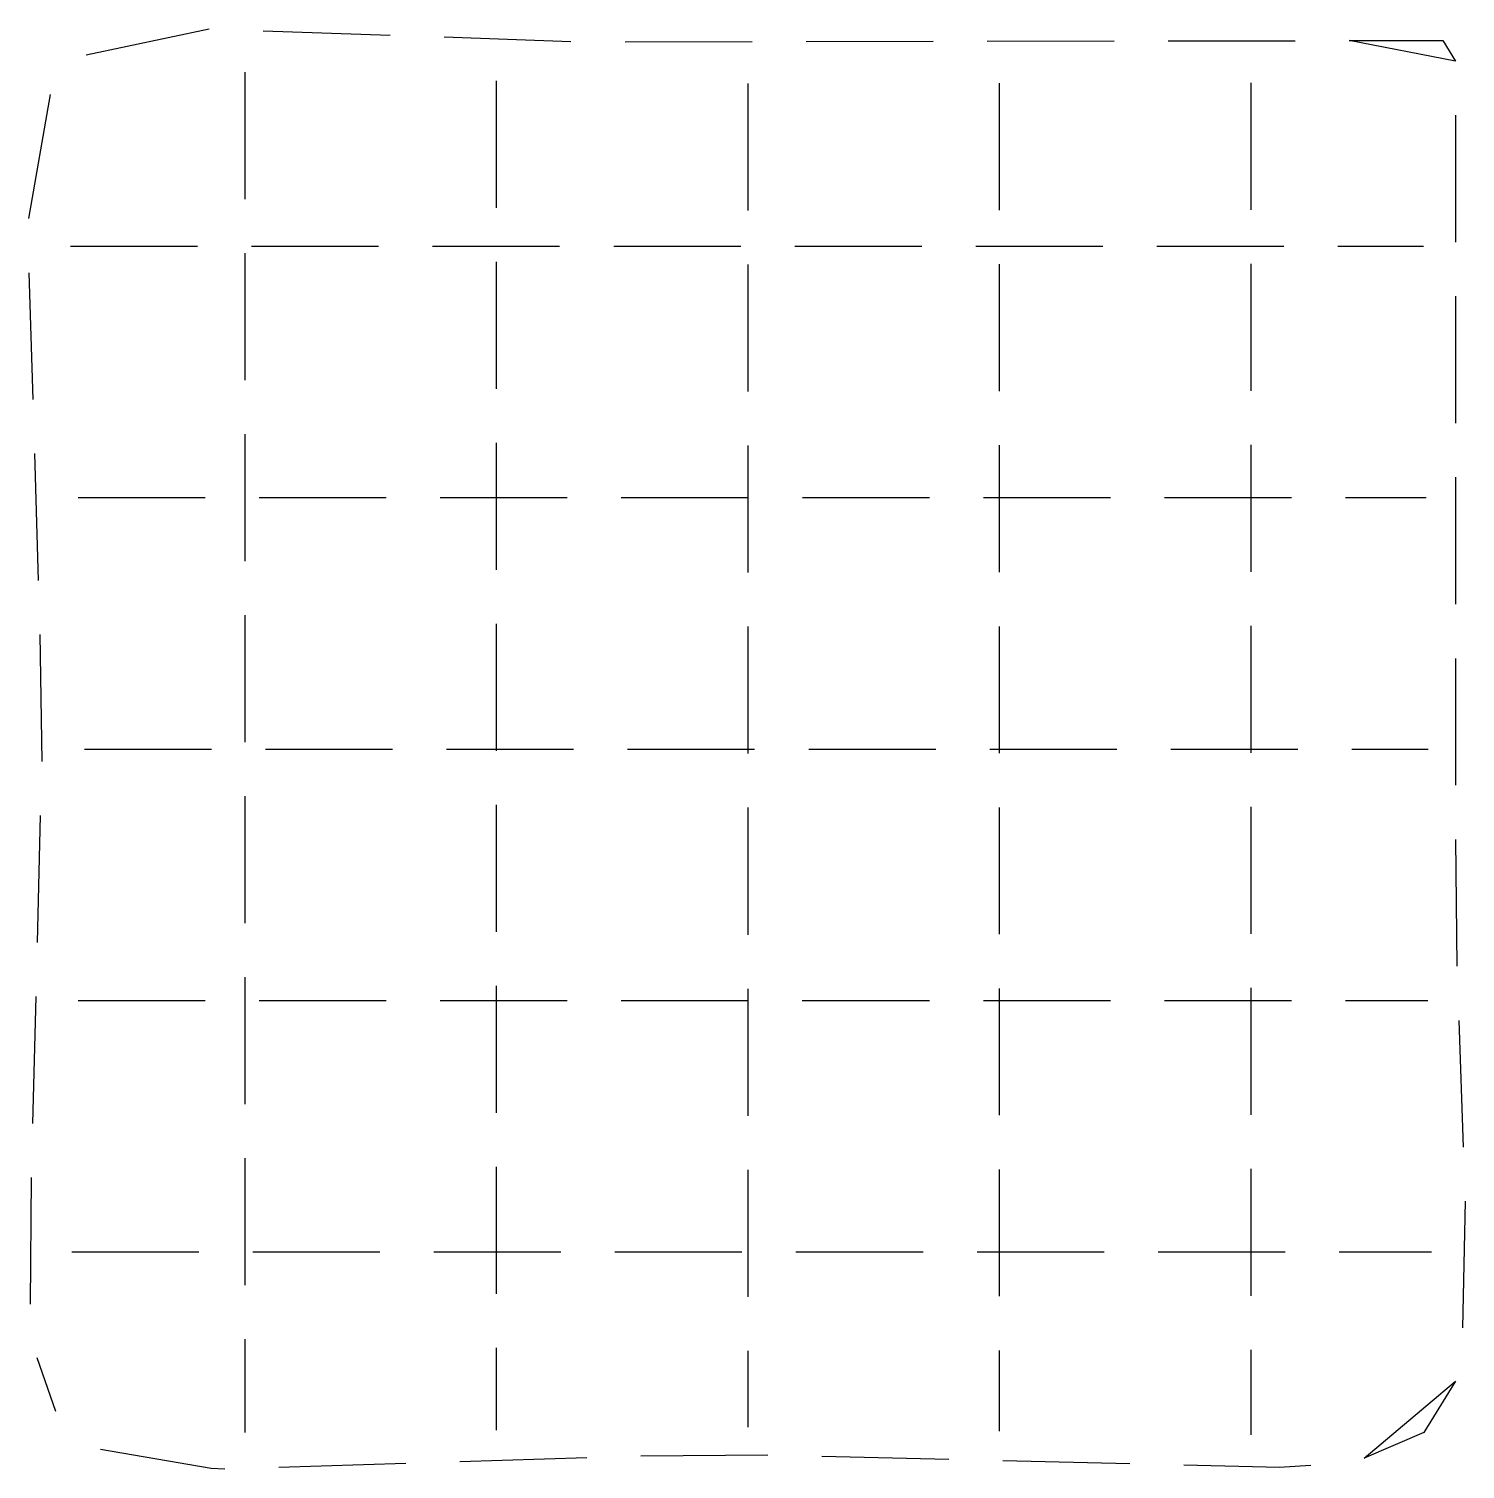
# Model space of a CAD drawing. Extents: x 0.4 to 14.7, y 0.4 to 14.8.
import ezdxf

# ---------------------------------------------------------------- set-up
doc = ezdxf.new("R2010")
doc.units = 0

msp = doc.modelspace()

# ---------------------------------------------------------------- linework, layer by layer
for p, q in [((1.012057, 14.496049), (2.23422, 14.75396)), ((2.771576, 14.735344), (4.033229, 14.691478)), ((4.570474, 14.672798), (5.832239, 14.628928)), ((6.369856, 14.625721), (7.632323, 14.627545)), ((8.169828, 14.628321), (9.431997, 14.630145)), ((9.969885, 14.630922), (11.232018, 14.632745)), ((11.769301, 14.633521), (13.03238, 14.635345)), ((13.569425, 14.636121), (14.500821, 14.637466)), ((14.626218, 14.431864), (13.569425, 14.636121)), ((14.500821, 14.637466), (14.626218, 14.431864)), ((2.592849, 14.051), (2.592849, 14.323)), ((5.092849, 13.246), (5.092849, 14.236)), ((7.592849, 13.21834), (7.592849, 14.209)), ((10.092849, 13.94), (10.092849, 14.212)), ((12.592849, 13.226), (12.592849, 14.216)), ((0.442312, 12.866113), (0.657124, 14.100914)), ((2.592849, 13.06), (2.592849, 14.051)), ((10.092849, 12.95), (10.092849, 13.94)), ((14.626212, 13.894226), (14.626198, 12.631767)), ((5.092849, 12.974), (5.092849, 13.246)), ((7.592849, 12.946), (7.592849, 13.21834)), ((12.592849, 12.954), (12.592849, 13.226)), ((0.857, 12.592238), (1.847, 12.592238)), ((0.857, 12.592238), (1.847, 12.592238)), ((1.847, 12.592238), (2.119, 12.592238)), ((2.592849, 11.624272), (2.592849, 12.523)), ((2.657, 12.592238), (2.929, 12.592238)), ((2.929, 12.592238), (3.919, 12.592238)), ((4.457, 12.592238), (4.729, 12.592238)), ((4.729, 12.592238), (5.719, 12.592238)), ((6.256629, 12.592238), (6.628531, 12.592238)), ((6.628531, 12.592238), (7.519, 12.592238)), ((8.057, 12.592238), (9.047, 12.592238)), ((9.047, 12.592238), (9.319, 12.592238)), ((9.857, 12.592238), (10.847, 12.592238)), ((10.847, 12.592238), (11.119, 12.592238)), ((11.656946, 12.592238), (11.720552, 12.592238)), ((11.720552, 12.592238), (12.919, 12.592238)), ((13.456874, 12.592238), (14.095318, 12.592238)), ((14.095318, 12.592238), (14.109338, 12.592238)), ((14.109338, 12.592238), (14.30708, 12.592238)), ((0.484376, 11.067068), (0.445743, 12.328778)), ((5.092849, 11.679483), (5.092849, 12.436)), ((7.592849, 11.41834), (7.592849, 12.409)), ((10.092849, 11.422), (10.092849, 12.412)), ((12.592849, 11.426), (12.592849, 12.416)), ((14.626192, 12.094053), (14.626178, 10.831674)), ((2.592849, 11.259622), (2.592849, 11.624272)), ((5.092849, 11.173635), (5.092849, 11.679483)), ((7.592849, 11.146), (7.592849, 11.41834)), ((10.092849, 11.15), (10.092849, 11.422)), ((12.592849, 11.154), (12.592849, 11.426)), ((5.092849, 11.173405), (5.092849, 11.173635)), ((2.592849, 10.451), (2.592849, 10.723)), ((5.092849, 9.646), (5.092849, 10.636)), ((7.592849, 10.33666), (7.592849, 10.609)), ((10.092849, 10.34), (10.092849, 10.612)), ((12.592849, 10.344), (12.592849, 10.616)), ((0.539447, 9.268504), (0.500824, 10.529888)), ((2.592849, 9.46), (2.592849, 10.451)), ((7.592849, 9.346), (7.592849, 10.33666)), ((10.092849, 9.35), (10.092849, 10.34)), ((12.592849, 9.354), (12.592849, 10.344)), ((14.626172, 10.294045), (14.626158, 9.031572)), ((0.93273, 10.092238), (1.695908, 10.092238)), ((0.93273, 10.092238), (1.695908, 10.092238)), ((1.695908, 10.092238), (2.195, 10.092238)), ((2.732684, 10.092238), (2.792895, 10.092238)), ((2.792895, 10.092238), (3.82024, 10.092238)), ((3.82024, 10.092238), (3.995, 10.092238)), ((4.533, 10.092238), (5.523, 10.092238)), ((5.523, 10.092238), (5.795, 10.092238)), ((6.332642, 10.092238), (6.638262, 10.092238)), ((6.638262, 10.092238), (7.595, 10.092238)), ((8.132963, 10.092238), (8.531451, 10.092238)), ((8.531451, 10.092238), (9.395, 10.092238)), ((9.933, 10.092238), (10.205, 10.092238)), ((10.205, 10.092238), (11.195, 10.092238)), ((11.733, 10.092238), (12.723, 10.092238)), ((12.723, 10.092238), (12.995, 10.092238)), ((13.532643, 10.092238), (14.078039, 10.092238)), ((14.078039, 10.092238), (14.33292, 10.092238)), ((5.092849, 9.374), (5.092849, 9.646)), ((2.592849, 8.306188), (2.592849, 8.923)), ((5.092849, 8.348819), (5.092849, 8.835965)), ((7.592849, 7.81834), (7.592849, 8.809)), ((10.092849, 7.613552), (10.092849, 8.812)), ((12.592849, 8.438739), (12.592849, 8.816)), ((0.573446, 7.469005), (0.555921, 8.730503)), ((14.626152, 8.493889), (14.626138, 7.231474)), ((5.092849, 8.016296), (5.092849, 8.348819)), ((12.592849, 7.553815), (12.592849, 8.438739)), ((2.592849, 7.660028), (2.592849, 8.306188)), ((5.092849, 7.57395), (5.092849, 8.016296)), ((7.592849, 7.546), (7.592849, 7.81834)), ((0.994764, 7.592238), (1.705947, 7.592238)), ((0.994764, 7.592238), (1.705947, 7.592238)), ((1.705947, 7.592238), (2.258, 7.592238)), ((2.794776, 7.592238), (2.851156, 7.592238)), ((2.851156, 7.592238), (3.86182, 7.592238)), ((3.86182, 7.592238), (4.058, 7.592238)), ((4.595, 7.592238), (5.586, 7.592238)), ((5.586, 7.592238), (5.858, 7.592238)), ((6.394967, 7.592238), (6.920174, 7.592238)), ((6.920174, 7.592238), (7.658, 7.592238)), ((8.195065, 7.592238), (9.108669, 7.592238)), ((9.108669, 7.592238), (9.458, 7.592238)), ((9.995, 7.592238), (10.986, 7.592238)), ((10.092849, 7.549954), (10.092849, 7.613552)), ((10.986, 7.592238), (11.258, 7.592238)), ((11.795, 7.592238), (12.786, 7.592238)), ((12.786, 7.592238), (13.058, 7.592238)), ((13.594635, 7.592238), (14.061315, 7.592238)), ((14.061315, 7.592238), (14.35434, 7.592238)), ((2.592849, 6.580716), (2.592849, 7.123)), ((5.092849, 6.643529), (5.092849, 7.036)), ((0.528088, 5.669504), (0.559907, 6.93187)), ((7.592849, 6.631928), (7.592849, 7.009)), ((10.092849, 6.022), (10.092849, 7.012)), ((12.592849, 6.634903), (12.592849, 7.016)), ((5.092849, 5.77379), (5.092849, 6.643529)), ((7.592849, 5.745652), (7.592849, 6.631928)), ((12.592849, 5.753691), (12.592849, 6.634903)), ((14.626132, 6.693911), (14.639236, 5.432276)), ((2.592849, 5.860052), (2.592849, 6.580716)), ((10.092849, 5.75), (10.092849, 6.022)), ((2.592849, 4.904905), (2.592849, 5.323)), ((5.092849, 5.0422), (5.092849, 5.236)), ((7.592849, 4.93666), (7.592849, 5.209)), ((10.092849, 4.82121), (10.092849, 5.212)), ((12.592849, 5.029), (12.592849, 5.216)), ((0.482727, 3.86986), (0.514547, 5.132287)), ((0.93173, 5.092238), (1.695416, 5.092238)), ((0.93173, 5.092238), (1.695416, 5.092238)), ((1.695416, 5.092238), (2.195, 5.092238)), ((2.731407, 5.092238), (2.791557, 5.092238)), ((2.791557, 5.092238), (3.82024, 5.092238)), ((3.82024, 5.092238), (3.995, 5.092238)), ((4.532, 5.092238), (4.80434, 5.092238)), ((4.80434, 5.092238), (5.795, 5.092238)), ((5.092849, 4.0522), (5.092849, 5.0422)), ((6.33192, 5.092238), (6.634939, 5.092238)), ((6.634939, 5.092238), (7.595, 5.092238)), ((8.131868, 5.092238), (9.075158, 5.092238)), ((9.075158, 5.092238), (9.395, 5.092238)), ((9.932, 5.092238), (10.20434, 5.092238)), ((10.20434, 5.092238), (11.195, 5.092238)), ((11.732, 5.092238), (12.72266, 5.092238)), ((12.592849, 4.624593), (12.592849, 5.029)), ((12.72266, 5.092238), (12.995, 5.092238)), ((13.532, 5.092238), (14.34942, 5.092238)), ((2.592849, 4.059869), (2.592849, 4.904905)), ((7.592849, 3.946), (7.592849, 4.93666)), ((14.658213, 4.893821), (14.702636, 3.633395)), ((10.092849, 3.950063), (10.092849, 4.82121)), ((12.592849, 3.953862), (12.592849, 4.624593)), ((5.092849, 3.974), (5.092849, 4.0522)), ((2.592849, 3.291247), (2.592849, 3.522893)), ((0.458783, 2.071518), (0.469191, 3.332819)), ((5.092849, 2.446), (5.092849, 3.436)), ((7.592849, 2.41834), (7.592849, 3.409)), ((10.092849, 2.422), (10.092849, 3.412)), ((12.592849, 2.426), (12.592849, 3.416)), ((2.592849, 2.26), (2.592849, 3.291247)), ((14.721571, 3.096124), (14.695754, 1.837882)), ((0.869, 2.592238), (1.86, 2.592238)), ((0.869, 2.592238), (1.86, 2.592238)), ((1.86, 2.592238), (2.132, 2.592238)), ((2.669, 2.592238), (3.66, 2.592238)), ((3.66, 2.592238), (3.932, 2.592238)), ((4.469, 2.592238), (5.46, 2.592238)), ((5.46, 2.592238), (5.732, 2.592238)), ((6.268669, 2.592238), (6.617953, 2.592238)), ((6.617953, 2.592238), (7.532, 2.592238)), ((8.069, 2.592238), (9.06, 2.592238)), ((9.06, 2.592238), (9.332, 2.592238)), ((9.869, 2.592238), (10.86, 2.592238)), ((10.86, 2.592238), (11.132, 2.592238)), ((11.668773, 2.592238), (12.629242, 2.592238)), ((12.629242, 2.592238), (12.932, 2.592238)), ((13.468949, 2.592238), (14.14885, 2.592238)), ((14.14885, 2.592238), (14.38608, 2.592238)), ((5.092849, 2.174), (5.092849, 2.446)), ((7.592849, 2.146), (7.592849, 2.41834)), ((10.092849, 2.15), (10.092849, 2.422)), ((12.592849, 2.154), (12.592849, 2.426)), ((2.592849, 0.7957), (2.592849, 1.723)), ((2.592849, 0.7957), (2.592849, 1.723)), ((5.092849, 0.81826), (5.092849, 1.636)), ((5.092849, 0.81826), (5.092849, 1.636)), ((7.592849, 0.84768), (7.592849, 1.60866)), ((7.592849, 0.84768), (7.592849, 1.60866)), ((10.092849, 0.80944), (10.092849, 1.612)), ((10.092849, 0.80944), (10.092849, 1.612)), ((12.592849, 0.7712), (12.592849, 1.615965)), ((12.592849, 0.7712), (12.592849, 1.615965)), ((0.709247, 1.003679), (0.525593, 1.538411)), ((13.718237, 0.539704), (14.62536, 1.305062)), ((14.62536, 1.305062), (14.310201, 0.795175)), ((14.310201, 0.795175), (13.718237, 0.539704)), ((2.25635, 0.437974), (1.153414, 0.62775)), ((2.390727, 0.430657), (2.25635, 0.437974)), ((2.390727, 0.430657), (2.391161, 0.430665)), ((2.390727, 0.430657), (2.391161, 0.430665)), ((4.189895, 0.487506), (2.928792, 0.447595)), ((5.989094, 0.544448), (4.727612, 0.504524)), ((7.788467, 0.569906), (6.52694, 0.56147)), ((9.588028, 0.526753), (8.325624, 0.557025)), ((11.387608, 0.483599), (10.125221, 0.513871)), ((12.87774, 0.447866), (11.924732, 0.470719)), ((12.926896, 0.451212), (12.87774, 0.447866)), ((13.18569, 0.467431), (12.926896, 0.451212))]:
    msp.add_line(p, q)

doc.saveas('drawing.dxf')
